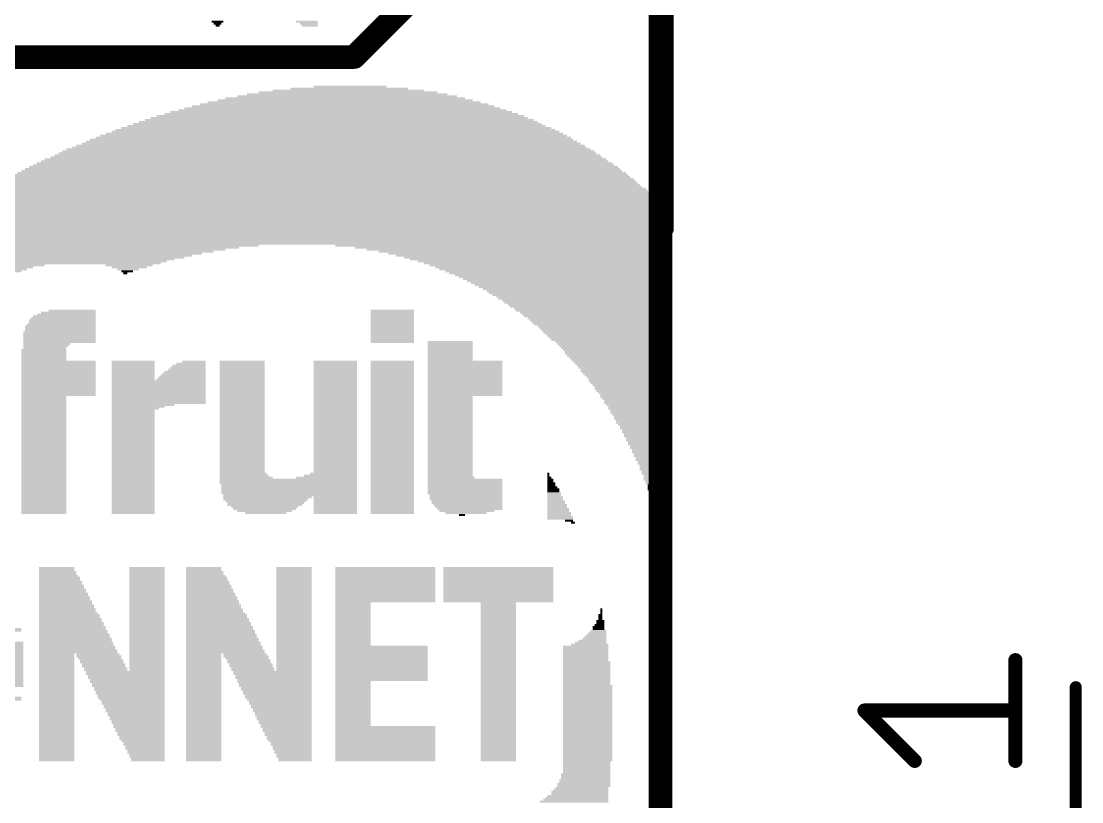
# Model space of a CAD drawing. Extents: x -11 to 71.5, y -12.5 to 39.9.
# Drawn here: x 58.13 to 69.56, y 10.14 to 18.55 of the extents above; entities that cross this region are included whole.
import ezdxf

# ---------------------------------------------------------------- set-up
doc = ezdxf.new("R2010")
doc.units = 0
for name, color, linetype in [('1', 12, 'CONTINUOUS'), ('16', 132, 'CONTINUOUS'), ('20', 4, 'CONTINUOUS'), ('21', 40, 'CONTINUOUS'), ('47', 253, 'CONTINUOUS')]:
    doc.layers.add(name, color=color, linetype=linetype)

# ---------------------------------------------------------------- blocks, each defined once
blk = doc.blocks.new('RECT')
blk.add_solid([(-0.5, -0.5), (0.5, -0.5), (-0.5, 0.5), (0.5, 0.5)])

msp = doc.modelspace()

# ---------------------------------------------------------------- linework, layer by layer
at = {"layer": '1', "const_width": 0.254}
for points in [[(65.024, 0), (65.024, 30.734)], [(61.722, 18.161), (63.373, 19.812)], [(52.832, 18.161), (61.722, 18.161)]]:
    msp.add_lwpolyline(points, dxfattribs=at)
at = {"layer": '1', "const_width": 0.127}
for points in [[(61.6771, 18.2059, 1), (61.7669, 18.1161)], [(61.722, 18.0975, 1), (61.722, 18.2245)]]:
    msp.add_lwpolyline(points, format="xyb", dxfattribs=at)
at = {"layer": '16', "const_width": 0.254}
msp.add_lwpolyline([(65.024, 0), (65.024, 30.734)], dxfattribs=at)
at = {"layer": '20'}
msp.add_line((65, 3), (65, 27.6604), dxfattribs=at)
at = {"layer": '47'}
for points, const_width in [([(65.1, 16.3), (65.1, 39.45)], 0.13), ([(68.8493, 10.5791), (68.8493, 11.6638)], 0.1524), ([(69.5, 3.875), (69.5, 11.3728)], 0.13), ([(67.7646, 10.5791), (67.2223, 11.1214)], 0.1524), ([(67.2223, 11.1214), (68.8493, 11.1214)], 0.1524)]:
    msp.add_lwpolyline(points, dxfattribs=dict(at, const_width=const_width))
for points, const_width in [([(65.0675, 16.3, 1), (65.1325, 16.3)], 0.065), ([(68.8874, 11.6638, 1), (68.8112, 11.6638)], 0.0762), ([(69.5325, 11.3728, 1), (69.4675, 11.3728)], 0.065), ([(67.2493, 11.1484, 1), (67.1954, 11.0945)], 0.0762), ([(67.2223, 11.1595, 1), (67.2223, 11.0833)], 0.0762), ([(68.8493, 11.0833, 1), (68.8493, 11.1595)], 0.0762), ([(67.7377, 10.5521, 1), (67.7916, 10.606)], 0.0762), ([(68.8112, 10.5791, 1), (68.8874, 10.5791)], 0.0762)]:
    msp.add_lwpolyline(points, format="xyb", dxfattribs=dict(at, const_width=const_width))

# ---------------------------------------------------------------- block references
at = {"layer": '21', "yscale": 0.0212}
for p, xscale in [((60.2485, 18.5413), 0.127), ((60.2485, 18.5201), 0.0847), ((61.2116, 18.5413), 0.2328), ((61.2327, 18.5201), 0.1905), ((60.2485, 18.4989), 0.0423), ((61.2433, 18.4989), 0.1693), ((61.6772, 17.8428), 0.7831), ((61.6243, 17.7158), 2.5822), ((61.6454, 17.737), 2.3706), ((61.6455, 17.7581), 2.1589), ((61.656, 17.7793), 1.9261), ((61.656, 17.8005), 1.6298), ((61.6666, 17.8216), 1.27), ((61.5925, 17.61), 3.4077), ((61.6031, 17.6311), 3.2595), ((61.6137, 17.6523), 3.1114), ((61.6137, 17.6735), 2.9421), ((61.6243, 17.6946), 2.7516), ((61.5608, 17.483), 4.1908), ((61.5608, 17.5041), 4.0638), ((61.5714, 17.5253), 3.958), ((61.582, 17.5465), 3.8098), ((61.582, 17.5676), 3.6829), ((61.5925, 17.5888), 3.5347), ((61.5185, 17.3771), 4.7411), ((61.529, 17.3983), 4.6353), ((61.529, 17.4195), 4.5083), ((61.5396, 17.4406), 4.4025), ((61.5502, 17.4618), 4.2967), ((61.4761, 17.2713), 5.2068), ((61.4973, 17.2925), 5.1221), ((61.4973, 17.3136), 5.0375), ((61.5079, 17.3348), 4.9316), ((61.5185, 17.356), 4.8258), ((61.4444, 17.1443), 5.7359), ((61.4444, 17.1655), 5.6513), ((61.455, 17.1866), 5.5454), ((61.4655, 17.2078), 5.4819), ((61.4761, 17.229), 5.3761), ((61.4761, 17.2501), 5.2915), ((61.402, 17.0385), 6.1169), ((61.4126, 17.0597), 6.0534), ((61.4232, 17.0808), 5.9476), ((61.4338, 17.102), 5.8841), ((61.4338, 17.1231), 5.7994), ((61.3703, 16.9115), 6.5614), ((61.3703, 16.9327), 6.4767), ((61.3809, 16.9538), 6.4132), ((61.3915, 16.975), 6.3497), ((61.3915, 16.9962), 6.2651), ((61.402, 17.0173), 6.2016), ((61.328, 16.8057), 6.9001), ((61.3385, 16.8268), 6.8366), ((61.3491, 16.848), 6.7731), ((61.3491, 16.8692), 6.6884), ((61.3597, 16.8903), 6.6249), ((61.2962, 16.6998), 7.2175), ((61.3068, 16.721), 7.1541), ((61.3174, 16.7422), 7.0906), ((61.3174, 16.7633), 7.0059), ((61.328, 16.7845), 6.9424), ((61.2433, 16.5728), 7.535), ((61.2539, 16.594), 7.5139), ((61.2645, 16.6152), 7.4504), ((61.2751, 16.6363), 7.3869), ((61.2856, 16.6575), 7.3234), ((61.2856, 16.6787), 7.281), ((61.1481, 16.467), 7.7255), ((61.1692, 16.4882), 7.6832), ((61.1904, 16.5093), 7.6409), ((61.201, 16.5305), 7.6197), ((61.2221, 16.5517), 7.5774), ((61.0528, 16.34), 7.916), ((61.0634, 16.3612), 7.8949), ((61.0846, 16.3823), 7.8525), ((61.1057, 16.4035), 7.8102), ((61.1163, 16.4247), 7.789), ((61.1375, 16.4458), 7.7467), ((60.9681, 16.2342), 8.0853), ((60.9893, 16.2553), 8.043), ((60.9999, 16.2765), 8.0219), ((61.0211, 16.2977), 7.9795), ((61.0316, 16.3188), 7.9584), ((58.7352, 16.1284), 3.9157), ((60.9046, 16.1495), 8.2123), ((60.9258, 16.1707), 8.17), ((60.9364, 16.1919), 8.1488), ((60.9576, 16.213), 8.1065), ((63.2646, 16.1284), 3.4924), ((58.2378, 16.0014), 3.3019), ((58.3013, 16.0225), 3.3442), ((58.3648, 16.0437), 3.4289), ((58.4388, 16.0649), 3.5347), ((58.5235, 16.086), 3.6194), ((58.6082, 16.1072), 3.7464), ((63.3705, 16.1072), 3.2807), ((63.434, 16.086), 3.1537), ((63.4975, 16.0649), 3.0267), ((63.5504, 16.0437), 2.9209), ((63.5927, 16.0225), 2.8362), ((63.635, 16.0014), 2.7516), ((57.4335, 15.9167), 1.9049), ((58.0684, 15.9379), 3.1325), ((57.3911, 15.8955), 1.7356), ((58.1108, 15.959), 3.1749), ((58.1743, 15.9802), 3.2172), ((59.296, 15.9167), 0.508), ((59.296, 15.8955), 0.381), ((63.6668, 15.9802), 2.6881), ((63.7091, 15.959), 2.6034), ((63.7409, 15.9379), 2.5399), ((63.7726, 15.9167), 2.4764), ((63.8044, 15.8955), 2.4129), ((57.3911, 15.8744), 1.6086), ((57.37, 15.8532), 1.5239), ((59.2855, 15.8744), 0.2328), ((59.2749, 15.8532), 0.127), ((59.2537, 15.832), 0.0423), ((63.8255, 15.8744), 2.3706), ((63.8573, 15.8532), 2.3071), ((63.8784, 15.832), 2.2647), ((63.9102, 15.8109), 2.2012), ((63.9314, 15.7897), 2.1589), ((63.9525, 15.7685), 2.1166), ((63.9737, 15.7474), 2.0743), ((63.9949, 15.7262), 2.0319), ((64.016, 15.705), 1.9896), ((64.0372, 15.6839), 1.9473), ((64.0584, 15.6627), 1.9049), ((64.0795, 15.6415), 1.8626), ((64.0901, 15.6204), 1.8414), ((64.1113, 15.5992), 1.7991), ((64.1324, 15.578), 1.7568), ((64.143, 15.5569), 1.7356), ((58.6822, 15.4299), 0.508), ((62.1323, 15.4299), 0.4657), ((64.1642, 15.5357), 1.6933), ((64.1748, 15.5145), 1.6721), ((64.1959, 15.4934), 1.6298), ((64.2065, 15.4722), 1.6086), ((64.2277, 15.451), 1.5663), ((64.2383, 15.4299), 1.5451), ((58.5764, 15.3241), 0.7196), ((58.587, 15.3452), 0.6985), ((58.5976, 15.3664), 0.6773), ((58.6187, 15.3876), 0.635), ((58.6399, 15.4087), 0.5926), ((62.1323, 15.4087), 0.4657), ((62.1323, 15.3876), 0.4657), ((62.1323, 15.3664), 0.4657), ((62.1323, 15.3452), 0.4657), ((62.1323, 15.3241), 0.4657), ((64.2594, 15.4087), 1.5028), ((64.27, 15.3876), 1.4816), ((64.2806, 15.3664), 1.4604), ((64.3018, 15.3452), 1.4181), ((64.3123, 15.3241), 1.3969), ((58.5447, 15.1971), 0.7831), ((58.5552, 15.2606), 0.762), ((58.5552, 15.2394), 0.762), ((58.5552, 15.2182), 0.762), ((58.5658, 15.2817), 0.7408), ((58.5764, 15.3029), 0.7196), ((62.1323, 15.3029), 0.4657), ((62.1323, 15.2817), 0.4657), ((62.1323, 15.2606), 0.4657), ((62.1323, 15.2394), 0.4657), ((62.1323, 15.2182), 0.4657), ((62.1323, 15.1971), 0.4657), ((64.3229, 15.3029), 1.3758), ((64.3335, 15.2817), 1.3546), ((64.3547, 15.2606), 1.3123), ((64.3653, 15.2394), 1.2911), ((64.3758, 15.2182), 1.27), ((64.3864, 15.1971), 1.2488), ((58.5447, 15.1759), 0.7831), ((58.5447, 15.1547), 0.7831), ((58.5447, 15.1336), 0.7831), ((58.5447, 15.1124), 0.7831), ((58.5447, 15.0912), 0.7831), ((62.1323, 15.1759), 0.4657), ((62.1323, 15.1547), 0.4657), ((62.1323, 15.1336), 0.4657), ((62.1323, 15.1124), 0.4657), ((62.1323, 15.0912), 0.4657), ((62.7567, 15.0912), 0.4868), ((64.397, 15.1759), 1.2276), ((64.4076, 15.1547), 1.2065), ((64.4182, 15.1336), 1.1853), ((64.4288, 15.1124), 1.1641), ((64.4499, 15.0912), 1.1218), ((58.3753, 15.0066), 0.4868), ((58.3753, 14.9854), 0.4868), ((58.4071, 15.0701), 0.508), ((58.3965, 15.0489), 0.4868), ((58.3859, 15.0277), 0.4657), ((62.7567, 15.0701), 0.4868), ((62.7567, 15.0489), 0.4868), ((62.7567, 15.0277), 0.4868), ((62.7567, 15.0066), 0.4868), ((62.7567, 14.9854), 0.4868), ((64.4605, 15.0701), 1.1006), ((64.4711, 15.0489), 1.0795), ((64.4817, 15.0277), 1.0583), ((64.4923, 15.0066), 1.0371), ((64.5028, 14.9854), 1.016), ((58.3753, 14.9642), 0.4868), ((58.3753, 14.9431), 0.4868), ((58.3753, 14.9219), 0.4868), ((58.3753, 14.9007), 0.4868), ((58.5341, 14.8796), 0.8043), ((58.5341, 14.8584), 0.8043), ((59.3384, 14.8796), 0.4657), ((59.3384, 14.8584), 0.4657), ((59.9628, 14.8584), 0.3175), ((59.9945, 14.8796), 0.254), ((60.5131, 14.8796), 0.4868), ((60.5131, 14.8584), 0.4868), ((61.5185, 14.8796), 0.4656), ((61.5185, 14.8584), 0.4656), ((62.1323, 14.8796), 0.4657), ((62.1323, 14.8584), 0.4657), ((62.9154, 14.8796), 0.8043), ((62.9154, 14.8584), 0.8043), ((62.7567, 14.9642), 0.4868), ((62.7567, 14.9431), 0.4868), ((62.7567, 14.9219), 0.4868), ((62.7567, 14.9007), 0.4868), ((64.5028, 14.9642), 1.016), ((64.5134, 14.9431), 0.9948), ((64.524, 14.9219), 0.9736), ((64.5346, 14.9007), 0.9525), ((64.5452, 14.8796), 0.9313), ((64.5558, 14.8584), 0.9101), ((58.5341, 14.8372), 0.8043), ((58.5341, 14.8161), 0.8043), ((58.5341, 14.7949), 0.8043), ((58.5341, 14.7737), 0.8043), ((58.5341, 14.7526), 0.8043), ((59.3384, 14.8372), 0.4657), ((59.3384, 14.8161), 0.4657), ((59.3384, 14.7949), 0.4657), ((59.3384, 14.7737), 0.4657), ((59.3384, 14.7526), 0.4657), ((59.8887, 14.7526), 0.4656), ((59.8993, 14.7737), 0.4445), ((59.9204, 14.7949), 0.4022), ((59.931, 14.8161), 0.381), ((59.9416, 14.8372), 0.3598), ((60.5131, 14.8372), 0.4868), ((60.5131, 14.8161), 0.4868), ((60.5131, 14.7949), 0.4868), ((60.5131, 14.7737), 0.4868), ((60.5131, 14.7526), 0.4868), ((61.5185, 14.8372), 0.4656), ((61.5185, 14.8161), 0.4656), ((61.5185, 14.7949), 0.4656), ((61.5185, 14.7737), 0.4656), ((61.5185, 14.7526), 0.4656), ((62.1323, 14.8372), 0.4657), ((62.1323, 14.8161), 0.4657), ((62.1323, 14.7949), 0.4657), ((62.1323, 14.7737), 0.4657), ((62.1323, 14.7526), 0.4657), ((62.9154, 14.8372), 0.8043), ((62.9154, 14.8161), 0.8043), ((62.9154, 14.7949), 0.8043), ((62.9154, 14.7737), 0.8043), ((62.9154, 14.7526), 0.8043), ((64.5663, 14.8372), 0.889), ((64.5769, 14.8161), 0.8678), ((64.5875, 14.7949), 0.8466), ((64.5875, 14.7737), 0.8466), ((64.5981, 14.7526), 0.8255), ((58.5341, 14.7314), 0.8043), ((58.5341, 14.7102), 0.8043), ((58.5341, 14.6891), 0.8043), ((58.5341, 14.6679), 0.8043), ((58.5341, 14.6467), 0.8043), ((58.5341, 14.6256), 0.8043), ((59.6135, 14.6679), 1.016), ((59.6135, 14.6467), 1.016), ((59.6135, 14.6256), 1.016), ((59.3384, 14.7314), 0.4657), ((59.3384, 14.7102), 0.4657), ((59.3384, 14.6891), 0.4657), ((59.8569, 14.6891), 0.5291), ((59.8675, 14.7102), 0.508), ((59.8781, 14.7314), 0.4868), ((60.5131, 14.7314), 0.4868), ((60.5131, 14.7102), 0.4868), ((60.5131, 14.6891), 0.4868), ((60.5131, 14.6679), 0.4868), ((60.5131, 14.6467), 0.4868), ((60.5131, 14.6256), 0.4868), ((61.5185, 14.7314), 0.4656), ((61.5185, 14.7102), 0.4656), ((61.5185, 14.6891), 0.4656), ((61.5185, 14.6679), 0.4656), ((61.5185, 14.6467), 0.4656), ((61.5185, 14.6256), 0.4656), ((62.1323, 14.7314), 0.4657), ((62.1323, 14.7102), 0.4657), ((62.1323, 14.6891), 0.4657), ((62.1323, 14.6679), 0.4657), ((62.1323, 14.6467), 0.4657), ((62.1323, 14.6256), 0.4657), ((62.9154, 14.7314), 0.8043), ((62.9154, 14.7102), 0.8043), ((62.9154, 14.6891), 0.8043), ((62.9154, 14.6679), 0.8043), ((62.9154, 14.6467), 0.8043), ((62.9154, 14.6256), 0.8043), ((64.6087, 14.7314), 0.8043), ((64.6193, 14.7102), 0.7831), ((64.6298, 14.6891), 0.762), ((64.6298, 14.6679), 0.762), ((64.6404, 14.6467), 0.7408), ((64.651, 14.6256), 0.7196), ((58.5341, 14.6044), 0.8043), ((58.5341, 14.5833), 0.8043), ((58.5341, 14.5621), 0.8043), ((58.5341, 14.5409), 0.8043), ((58.5341, 14.5198), 0.8043), ((59.6135, 14.6044), 1.016), ((59.6135, 14.5833), 1.016), ((59.6135, 14.5621), 1.016), ((59.6135, 14.5409), 1.016), ((59.6135, 14.5198), 1.016), ((60.5131, 14.6044), 0.4868), ((60.5131, 14.5833), 0.4868), ((60.5131, 14.5621), 0.4868), ((60.5131, 14.5409), 0.4868), ((60.5131, 14.5198), 0.4868), ((61.5185, 14.6044), 0.4656), ((61.5185, 14.5833), 0.4656), ((61.5185, 14.5621), 0.4656), ((61.5185, 14.5409), 0.4656), ((61.5185, 14.5198), 0.4656), ((62.1323, 14.6044), 0.4657), ((62.1323, 14.5833), 0.4657), ((62.1323, 14.5621), 0.4657), ((62.1323, 14.5409), 0.4657), ((62.1323, 14.5198), 0.4657), ((62.9154, 14.6044), 0.8043), ((62.9154, 14.5833), 0.8043), ((62.9154, 14.5621), 0.8043), ((62.9154, 14.5409), 0.8043), ((62.9154, 14.5198), 0.8043), ((64.6616, 14.6044), 0.6985), ((64.6616, 14.5833), 0.6985), ((64.6722, 14.5621), 0.6773), ((64.6827, 14.5409), 0.6561), ((64.6933, 14.5198), 0.635), ((58.3753, 14.4986), 0.4868), ((58.3753, 14.4774), 0.4868), ((58.3753, 14.4563), 0.4868), ((58.3753, 14.4351), 0.4868), ((58.3753, 14.4139), 0.4868), ((59.6135, 14.4986), 1.016), ((59.6135, 14.4774), 1.016), ((59.6135, 14.4563), 1.016), ((59.6135, 14.4351), 1.016), ((59.4442, 14.4139), 0.6773), ((60.5131, 14.4986), 0.4868), ((60.5131, 14.4774), 0.4868), ((60.5131, 14.4563), 0.4868), ((60.5131, 14.4351), 0.4868), ((60.5131, 14.4139), 0.4868), ((61.5185, 14.4986), 0.4656), ((61.5185, 14.4774), 0.4656), ((61.5185, 14.4563), 0.4656), ((61.5185, 14.4351), 0.4656), ((61.5185, 14.4139), 0.4656), ((62.1323, 14.4986), 0.4657), ((62.1323, 14.4774), 0.4657), ((62.1323, 14.4563), 0.4657), ((62.1323, 14.4351), 0.4657), ((62.1323, 14.4139), 0.4657), ((62.7567, 14.4986), 0.4868), ((62.7567, 14.4774), 0.4868), ((62.7567, 14.4563), 0.4868), ((62.7567, 14.4351), 0.4868), ((62.7567, 14.4139), 0.4868), ((64.6933, 14.4986), 0.635), ((64.7039, 14.4774), 0.6138), ((64.7145, 14.4563), 0.5926), ((64.7145, 14.4351), 0.5926), ((64.7251, 14.4139), 0.5715), ((58.3753, 14.3928), 0.4868), ((58.3753, 14.3716), 0.4868), ((58.3753, 14.3504), 0.4868), ((58.3753, 14.3293), 0.4868), ((58.3753, 14.3081), 0.4868), ((58.3753, 14.2869), 0.4868), ((59.3595, 14.3716), 0.508), ((59.3913, 14.3928), 0.5715), ((59.3384, 14.3504), 0.4657), ((59.3384, 14.3293), 0.4657), ((59.3384, 14.3081), 0.4657), ((59.3384, 14.2869), 0.4657), ((60.5131, 14.3928), 0.4868), ((60.5131, 14.3716), 0.4868), ((60.5131, 14.3504), 0.4868), ((60.5131, 14.3293), 0.4868), ((60.5131, 14.3081), 0.4868), ((60.5131, 14.2869), 0.4868), ((61.5185, 14.3928), 0.4656), ((61.5185, 14.3716), 0.4656), ((61.5185, 14.3504), 0.4656), ((61.5185, 14.3293), 0.4656), ((61.5185, 14.3081), 0.4656), ((61.5185, 14.2869), 0.4656), ((62.1323, 14.3928), 0.4657), ((62.1323, 14.3716), 0.4657), ((62.1323, 14.3504), 0.4657), ((62.1323, 14.3293), 0.4657), ((62.1323, 14.3081), 0.4657), ((62.1323, 14.2869), 0.4657), ((62.7567, 14.3928), 0.4868), ((62.7567, 14.3716), 0.4868), ((62.7567, 14.3504), 0.4868), ((62.7567, 14.3293), 0.4868), ((62.7567, 14.3081), 0.4868), ((62.7567, 14.2869), 0.4868), ((64.7357, 14.3928), 0.5503), ((64.7357, 14.3716), 0.5503), ((64.7462, 14.3504), 0.5291), ((64.7462, 14.3293), 0.5291), ((64.7568, 14.3081), 0.508), ((64.7674, 14.2869), 0.4868), ((58.3753, 14.2658), 0.4868), ((58.3753, 14.2446), 0.4868), ((58.3753, 14.2234), 0.4868), ((58.3753, 14.2023), 0.4868), ((58.3753, 14.1811), 0.4868), ((59.3384, 14.2658), 0.4657), ((59.3384, 14.2446), 0.4657), ((59.3384, 14.2234), 0.4657), ((59.3384, 14.2023), 0.4657), ((59.3384, 14.1811), 0.4657), ((60.5131, 14.2658), 0.4868), ((60.5131, 14.2446), 0.4868), ((60.5131, 14.2234), 0.4868), ((60.5131, 14.2023), 0.4868), ((60.5131, 14.1811), 0.4868), ((61.5185, 14.2658), 0.4656), ((61.5185, 14.2446), 0.4656), ((61.5185, 14.2234), 0.4656), ((61.5185, 14.2023), 0.4656), ((61.5185, 14.1811), 0.4656), ((62.1323, 14.2658), 0.4657), ((62.1323, 14.2446), 0.4657), ((62.1323, 14.2234), 0.4657), ((62.1323, 14.2023), 0.4657), ((62.1323, 14.1811), 0.4657), ((62.7567, 14.2658), 0.4868), ((62.7567, 14.2446), 0.4868), ((62.7567, 14.2234), 0.4868), ((62.7567, 14.2023), 0.4868), ((62.7567, 14.1811), 0.4868), ((64.7674, 14.2658), 0.4868), ((64.778, 14.2446), 0.4657), ((64.778, 14.2234), 0.4657), ((64.7886, 14.2023), 0.4445), ((64.7992, 14.1811), 0.4233), ((58.3753, 14.1599), 0.4868), ((58.3753, 14.1388), 0.4868), ((58.3753, 14.1176), 0.4868), ((58.3753, 14.0964), 0.4868), ((58.3753, 14.0753), 0.4868), ((58.3753, 14.0541), 0.4868), ((59.3384, 14.1599), 0.4657), ((59.3384, 14.1388), 0.4657), ((59.3384, 14.1176), 0.4657), ((59.3384, 14.0964), 0.4657), ((59.3384, 14.0753), 0.4657), ((59.3384, 14.0541), 0.4657), ((60.5131, 14.1599), 0.4868), ((60.5131, 14.1388), 0.4868), ((60.5131, 14.1176), 0.4868), ((60.5131, 14.0964), 0.4868), ((60.5131, 14.0753), 0.4868), ((60.5131, 14.0541), 0.4868), ((61.5185, 14.1599), 0.4656), ((61.5185, 14.1388), 0.4656), ((61.5185, 14.1176), 0.4656), ((61.5185, 14.0964), 0.4656), ((61.5185, 14.0753), 0.4656), ((61.5185, 14.0541), 0.4656), ((62.1323, 14.1599), 0.4657), ((62.1323, 14.1388), 0.4657), ((62.1323, 14.1176), 0.4657), ((62.1323, 14.0964), 0.4657), ((62.1323, 14.0753), 0.4657), ((62.1323, 14.0541), 0.4657), ((62.7567, 14.1599), 0.4868), ((62.7567, 14.1388), 0.4868), ((62.7567, 14.1176), 0.4868), ((62.7567, 14.0964), 0.4868), ((62.7567, 14.0753), 0.4868), ((62.7567, 14.0541), 0.4868), ((64.7992, 14.1599), 0.4233), ((64.8097, 14.1388), 0.4022), ((64.8097, 14.1176), 0.4022), ((64.8203, 14.0964), 0.381), ((64.8203, 14.0753), 0.381), ((64.8309, 14.0541), 0.3598), ((58.3753, 14.0329), 0.4868), ((58.3753, 14.0118), 0.4868), ((58.3753, 13.9906), 0.4868), ((58.3753, 13.9694), 0.4868), ((58.3753, 13.9483), 0.4868), ((59.3384, 14.0329), 0.4657), ((59.3384, 14.0118), 0.4657), ((59.3384, 13.9906), 0.4657), ((59.3384, 13.9694), 0.4657), ((59.3384, 13.9483), 0.4657), ((60.5131, 14.0329), 0.4868), ((60.5131, 14.0118), 0.4868), ((60.5131, 13.9906), 0.4868), ((60.5131, 13.9694), 0.4868), ((60.5131, 13.9483), 0.4868), ((61.5185, 14.0329), 0.4656), ((61.5185, 14.0118), 0.4656), ((61.5185, 13.9906), 0.4656), ((61.5185, 13.9694), 0.4656), ((61.5185, 13.9483), 0.4656), ((62.1323, 14.0329), 0.4657), ((62.1323, 14.0118), 0.4657), ((62.1323, 13.9906), 0.4657), ((62.1323, 13.9694), 0.4657), ((62.1323, 13.9483), 0.4657), ((62.7567, 14.0329), 0.4868), ((62.7567, 14.0118), 0.4868), ((62.7567, 13.9906), 0.4868), ((62.7567, 13.9694), 0.4868), ((62.7567, 13.9483), 0.4868), ((64.8309, 14.0329), 0.3598), ((64.8415, 14.0118), 0.3387), ((64.8415, 13.9906), 0.3387), ((64.8521, 13.9694), 0.3175), ((64.8521, 13.9483), 0.3175), ((58.3753, 13.9271), 0.4868), ((58.3753, 13.9059), 0.4868), ((58.3753, 13.8848), 0.4868), ((58.3753, 13.8636), 0.4868), ((58.3753, 13.8424), 0.4868), ((59.3384, 13.9271), 0.4657), ((59.3384, 13.9059), 0.4657), ((59.3384, 13.8848), 0.4657), ((59.3384, 13.8636), 0.4657), ((59.3384, 13.8424), 0.4657), ((60.5131, 13.9271), 0.4868), ((60.5131, 13.9059), 0.4868), ((60.5131, 13.8848), 0.4868), ((60.5131, 13.8636), 0.4868), ((60.5131, 13.8424), 0.4868), ((61.5185, 13.9271), 0.4656), ((61.5185, 13.9059), 0.4656), ((61.5185, 13.8848), 0.4656), ((61.5185, 13.8636), 0.4656), ((61.5185, 13.8424), 0.4656), ((62.1323, 13.9271), 0.4657), ((62.1323, 13.9059), 0.4657), ((62.1323, 13.8848), 0.4657), ((62.1323, 13.8636), 0.4657), ((62.1323, 13.8424), 0.4657), ((62.7567, 13.9271), 0.4868), ((62.7567, 13.9059), 0.4868), ((62.7567, 13.8848), 0.4868), ((62.7567, 13.8636), 0.4868), ((62.7567, 13.8424), 0.4868), ((64.8627, 13.9271), 0.2963), ((64.8627, 13.9059), 0.2963), ((64.8732, 13.8848), 0.2752), ((64.8732, 13.8636), 0.2752), ((64.8838, 13.8424), 0.254), ((58.3753, 13.8213), 0.4868), ((58.3753, 13.8001), 0.4868), ((58.3753, 13.7789), 0.4868), ((58.3753, 13.7578), 0.4868), ((58.3753, 13.7366), 0.4868), ((58.3753, 13.7155), 0.4868), ((59.3384, 13.8213), 0.4657), ((59.3384, 13.8001), 0.4657), ((59.3384, 13.7789), 0.4657), ((59.3384, 13.7578), 0.4657), ((59.3384, 13.7366), 0.4657), ((59.3384, 13.7155), 0.4657), ((60.5131, 13.8213), 0.4868), ((60.5131, 13.8001), 0.4868), ((60.5131, 13.7789), 0.4868), ((60.5131, 13.7578), 0.4868), ((60.5131, 13.7366), 0.4868), ((60.5131, 13.7155), 0.4868), ((61.5185, 13.8213), 0.4656), ((61.5185, 13.8001), 0.4656), ((61.5185, 13.7789), 0.4656), ((61.5185, 13.7578), 0.4656), ((61.5185, 13.7366), 0.4656), ((61.5185, 13.7155), 0.4656), ((62.1323, 13.8213), 0.4657), ((62.1323, 13.8001), 0.4657), ((62.1323, 13.7789), 0.4657), ((62.1323, 13.7578), 0.4657), ((62.1323, 13.7366), 0.4657), ((62.1323, 13.7155), 0.4657), ((62.7567, 13.8213), 0.4868), ((62.7567, 13.8001), 0.4868), ((62.7567, 13.7789), 0.4868), ((62.7567, 13.7578), 0.4868), ((62.7567, 13.7366), 0.4868), ((62.7567, 13.7155), 0.4868), ((64.8838, 13.8213), 0.254), ((64.8944, 13.8001), 0.2328), ((64.8944, 13.7789), 0.2328), ((64.905, 13.7578), 0.2117), ((64.905, 13.7366), 0.2117), ((64.905, 13.7155), 0.2117), ((58.3753, 13.6943), 0.4868), ((58.3753, 13.6731), 0.4868), ((58.3753, 13.652), 0.4868), ((58.3753, 13.6308), 0.4868), ((58.3753, 13.6096), 0.4868), ((59.3384, 13.6943), 0.4657), ((59.3384, 13.6731), 0.4657), ((59.3384, 13.652), 0.4657), ((59.3384, 13.6308), 0.4657), ((59.3384, 13.6096), 0.4657), ((60.5342, 13.652), 0.5291), ((60.5554, 13.6308), 0.5715), ((60.5131, 13.6943), 0.4868), ((60.5237, 13.6731), 0.508), ((61.0105, 13.6096), 1.4816), ((61.4232, 13.6308), 0.6561), ((61.4655, 13.652), 0.5715), ((61.4973, 13.6731), 0.508), ((61.5185, 13.6943), 0.4656), ((62.1323, 13.6943), 0.4657), ((62.1323, 13.6731), 0.4657), ((62.1323, 13.652), 0.4657), ((62.1323, 13.6308), 0.4657), ((62.1323, 13.6096), 0.4657), ((62.7672, 13.6308), 0.508), ((62.9154, 13.6096), 0.8043), ((62.7567, 13.6943), 0.4868), ((62.7567, 13.6731), 0.4868), ((62.7567, 13.652), 0.4868), ((63.8149, 13.6731), 0.0212), ((63.8149, 13.652), 0.0212), ((63.8255, 13.6308), 0.0423), ((63.8361, 13.6096), 0.0635), ((64.9156, 13.6943), 0.1905), ((64.9156, 13.6731), 0.1905), ((64.9262, 13.652), 0.1693), ((64.9262, 13.6308), 0.1693), ((64.9262, 13.6096), 0.1693), ((58.3753, 13.5885), 0.4868), ((58.3753, 13.5673), 0.4868), ((58.3753, 13.5461), 0.4868), ((58.3753, 13.525), 0.4868), ((58.3753, 13.5038), 0.4868), ((58.3753, 13.4826), 0.4868), ((59.3384, 13.5885), 0.4657), ((59.3384, 13.5673), 0.4657), ((59.3384, 13.5461), 0.4657), ((59.3384, 13.525), 0.4657), ((59.3384, 13.5038), 0.4657), ((59.3384, 13.4826), 0.4657), ((61.0105, 13.5885), 1.4816), ((61.0105, 13.5673), 1.4816), ((61.0211, 13.5461), 1.4604), ((61.0211, 13.525), 1.4604), ((61.0211, 13.5038), 1.4604), ((61.0211, 13.4826), 1.4604), ((62.1323, 13.5885), 0.4657), ((62.1323, 13.5673), 0.4657), ((62.1323, 13.5461), 0.4657), ((62.1323, 13.525), 0.4657), ((62.1323, 13.5038), 0.4657), ((62.1323, 13.4826), 0.4657), ((62.9154, 13.5885), 0.8043), ((62.9154, 13.5673), 0.8043), ((62.9154, 13.5461), 0.8043), ((62.9154, 13.525), 0.8043), ((62.9154, 13.5038), 0.8043), ((62.9154, 13.4826), 0.8043), ((63.8361, 13.5885), 0.0635), ((63.8467, 13.5673), 0.0847), ((63.8467, 13.5461), 0.0847), ((63.8573, 13.525), 0.1058), ((63.8679, 13.5038), 0.127), ((63.8679, 13.4826), 0.127), ((64.9367, 13.5885), 0.1482), ((64.9367, 13.5673), 0.1482), ((64.9473, 13.5461), 0.127), ((64.9473, 13.525), 0.127), ((64.9473, 13.5038), 0.127), ((64.9579, 13.4826), 0.1058), ((58.3753, 13.4615), 0.4868), ((58.3753, 13.4403), 0.4868), ((58.3753, 13.4191), 0.4868), ((58.3753, 13.398), 0.4868), ((58.3753, 13.3768), 0.4868), ((59.3384, 13.4615), 0.4657), ((59.3384, 13.4403), 0.4657), ((59.3384, 13.4191), 0.4657), ((59.3384, 13.398), 0.4657), ((59.3384, 13.3768), 0.4657), ((61.0211, 13.4615), 1.4604), ((61.0316, 13.4403), 1.4393), ((60.7882, 13.4191), 0.9525), ((60.7671, 13.398), 0.9101), ((60.7671, 13.3768), 0.8678), ((61.5185, 13.4191), 0.4656), ((61.5185, 13.398), 0.4656), ((61.5185, 13.3768), 0.4656), ((62.1323, 13.4615), 0.4657), ((62.1323, 13.4403), 0.4657), ((62.1323, 13.4191), 0.4657), ((62.1323, 13.398), 0.4657), ((62.1323, 13.3768), 0.4657), ((62.9154, 13.4615), 0.8043), ((62.926, 13.4403), 0.7831), ((62.926, 13.4191), 0.7831), ((62.926, 13.398), 0.7831), ((62.9366, 13.3768), 0.762), ((63.8784, 13.4615), 0.1482), ((63.8784, 13.4403), 0.1482), ((63.889, 13.4191), 0.1693), ((63.889, 13.398), 0.1693), ((63.8996, 13.3768), 0.1905), ((64.9579, 13.4615), 0.1058), ((64.9579, 13.4403), 0.1058), ((64.9685, 13.4191), 0.0847), ((64.9685, 13.398), 0.0847), ((64.9791, 13.3768), 0.0635), ((58.3753, 13.3556), 0.4868), ((58.3753, 13.3345), 0.4868), ((58.3753, 13.3133), 0.4868), ((58.3753, 13.2921), 0.4868), ((58.3753, 13.271), 0.4868), ((59.3384, 13.3556), 0.4657), ((59.3384, 13.3345), 0.4657), ((59.3384, 13.3133), 0.4657), ((59.3384, 13.2921), 0.4657), ((59.3384, 13.271), 0.4657), ((60.7671, 13.3556), 0.8255), ((60.7565, 13.3345), 0.8043), ((60.7565, 13.3133), 0.7196), ((60.7565, 13.2921), 0.6773), ((60.7565, 13.271), 0.5926), ((61.5185, 13.3556), 0.4656), ((61.5185, 13.3345), 0.4656), ((61.5185, 13.3133), 0.4656), ((61.5185, 13.2921), 0.4656), ((61.5185, 13.271), 0.4656), ((62.1323, 13.3556), 0.4657), ((62.1323, 13.3345), 0.4657), ((62.1323, 13.3133), 0.4657), ((62.1323, 13.2921), 0.4657), ((62.1323, 13.271), 0.4657), ((62.9366, 13.3556), 0.762), ((62.9471, 13.3345), 0.7408), ((62.9577, 13.3133), 0.7196), ((62.9683, 13.2921), 0.6985), ((62.9366, 13.271), 0.5926), ((63.8996, 13.3556), 0.1905), ((63.9102, 13.3345), 0.2117), ((63.9102, 13.3133), 0.2117), ((63.9208, 13.2921), 0.2328), ((63.9208, 13.271), 0.2328), ((64.9791, 13.3556), 0.0635), ((64.9791, 13.3345), 0.0635), ((64.9896, 13.3133), 0.0423), ((64.9896, 13.2921), 0.0423), ((64.9896, 13.271), 0.0423), ((58.3753, 13.2498), 0.4868), ((59.3384, 13.2498), 0.4657), ((60.7671, 13.2498), 0.4445), ((61.5185, 13.2498), 0.4656), ((62.1323, 13.2498), 0.4657), ((62.926, 13.2498), 0.4445), ((62.8837, 13.2286), 0.0635), ((63.9419, 13.2075), 0.2752), ((63.9419, 13.1863), 0.2752), ((63.9314, 13.2498), 0.254), ((63.9314, 13.2286), 0.254), ((64.0372, 13.1651), 0.0847), ((64.0795, 13.144), 0.0423), ((64.9896, 13.2498), 0.0423), ((65.0002, 13.2286), 0.0212), ((65.0002, 13.2075), 0.0212), ((65.0002, 13.1863), 0.0212), ((58.5129, 12.6572), 0.381), ((58.5129, 12.636), 0.381), ((58.5235, 12.6148), 0.4022), ((58.5235, 12.5937), 0.4022), ((58.5341, 12.5725), 0.4233), ((59.4865, 12.6572), 0.381), ((59.4865, 12.636), 0.381), ((59.4865, 12.6148), 0.381), ((59.4865, 12.5937), 0.381), ((59.4865, 12.5725), 0.381), ((60.1003, 12.6572), 0.381), ((60.1003, 12.636), 0.381), ((60.1109, 12.6148), 0.4022), ((60.1109, 12.5937), 0.4022), ((60.1215, 12.5725), 0.4233), ((61.074, 12.6572), 0.381), ((61.074, 12.636), 0.381), ((61.074, 12.6148), 0.381), ((61.074, 12.5937), 0.381), ((61.074, 12.5725), 0.381), ((62.0582, 12.6572), 1.0795), ((62.0582, 12.636), 1.0795), ((62.0582, 12.6148), 1.0795), ((62.0582, 12.5937), 1.0795), ((62.0582, 12.5725), 1.0795), ((63.2752, 12.6572), 1.1853), ((63.2752, 12.636), 1.1853), ((63.2752, 12.6148), 1.1853), ((63.2752, 12.5937), 1.1853), ((63.2752, 12.5725), 1.1853), ((58.5447, 12.5513), 0.4445), ((58.5447, 12.5302), 0.4445), ((58.5552, 12.509), 0.4656), ((58.5552, 12.4878), 0.4656), ((58.5658, 12.4667), 0.4868), ((59.4865, 12.5513), 0.381), ((59.4865, 12.5302), 0.381), ((59.4865, 12.509), 0.381), ((59.4865, 12.4878), 0.381), ((59.4865, 12.4667), 0.381), ((60.1321, 12.5513), 0.4445), ((60.1321, 12.5302), 0.4445), ((60.1427, 12.509), 0.4656), ((60.1427, 12.4878), 0.4656), ((60.1533, 12.4667), 0.4868), ((61.074, 12.5513), 0.381), ((61.074, 12.5302), 0.381), ((61.074, 12.509), 0.381), ((61.074, 12.4878), 0.381), ((61.074, 12.4667), 0.381), ((62.0582, 12.5513), 1.0795), ((62.0582, 12.5302), 1.0795), ((62.0582, 12.509), 1.0795), ((62.0582, 12.4878), 1.0795), ((62.0582, 12.4667), 1.0795), ((63.2752, 12.5513), 1.1853), ((63.2752, 12.5302), 1.1853), ((63.2752, 12.509), 1.1853), ((63.2752, 12.4878), 1.1853), ((63.2752, 12.4667), 1.1853), ((58.5658, 12.4455), 0.4868), ((58.5764, 12.4243), 0.508), ((58.5764, 12.4032), 0.508), ((58.587, 12.382), 0.5291), ((58.587, 12.3608), 0.5291), ((58.5976, 12.3397), 0.5503), ((59.4865, 12.4455), 0.381), ((59.4865, 12.4243), 0.381), ((59.4865, 12.4032), 0.381), ((59.4865, 12.382), 0.381), ((59.4865, 12.3608), 0.381), ((59.4865, 12.3397), 0.381), ((60.1638, 12.4243), 0.508), ((60.1638, 12.4032), 0.508), ((60.1744, 12.382), 0.5291), ((60.1744, 12.3608), 0.5291), ((60.1533, 12.4455), 0.4868), ((60.185, 12.3397), 0.5503), ((61.074, 12.4455), 0.381), ((61.074, 12.4243), 0.381), ((61.074, 12.4032), 0.381), ((61.074, 12.382), 0.381), ((61.074, 12.3608), 0.381), ((61.074, 12.3397), 0.381), ((62.0582, 12.4455), 1.0795), ((62.0582, 12.4243), 1.0795), ((62.0582, 12.4032), 1.0795), ((62.0582, 12.382), 1.0795), ((62.0582, 12.3608), 1.0795), ((62.0582, 12.3397), 1.0795), ((63.2752, 12.4455), 1.1853), ((63.2752, 12.4243), 1.1853), ((63.2752, 12.4032), 1.1853), ((63.2752, 12.382), 1.1853), ((63.2752, 12.3608), 1.1853), ((63.2752, 12.3397), 1.1853), ((58.6082, 12.2973), 0.5715), ((58.6082, 12.2762), 0.5715), ((58.6187, 12.255), 0.5926), ((58.6187, 12.2338), 0.5926), ((58.5976, 12.3185), 0.5503), ((59.4865, 12.3185), 0.381), ((59.4865, 12.2973), 0.381), ((59.4865, 12.2762), 0.381), ((59.4865, 12.255), 0.381), ((59.4865, 12.2338), 0.381), ((60.1956, 12.2973), 0.5715), ((60.1956, 12.2762), 0.5715), ((60.185, 12.3185), 0.5503), ((60.2062, 12.255), 0.5926), ((60.2062, 12.2338), 0.5926), ((61.074, 12.3185), 0.381), ((61.074, 12.2973), 0.381), ((61.074, 12.2762), 0.381), ((61.074, 12.255), 0.381), ((61.074, 12.2338), 0.381), ((61.7089, 12.2762), 0.381), ((61.7089, 12.255), 0.381), ((61.7089, 12.2338), 0.381), ((62.0582, 12.3185), 1.0795), ((62.0582, 12.2973), 1.0795), ((63.2752, 12.3185), 1.1853), ((63.2752, 12.2973), 1.1853), ((63.2752, 12.2762), 0.381), ((63.2752, 12.255), 0.381), ((63.2752, 12.2338), 0.381), ((58.6293, 12.2127), 0.6138), ((58.6293, 12.1915), 0.6138), ((58.6399, 12.1703), 0.635), ((58.6505, 12.1492), 0.6561), ((58.6505, 12.128), 0.6561), ((59.4865, 12.2127), 0.381), ((59.4865, 12.1915), 0.381), ((59.4865, 12.1703), 0.381), ((59.4865, 12.1492), 0.381), ((59.4865, 12.128), 0.381), ((60.2273, 12.1703), 0.635), ((60.2168, 12.2127), 0.6138), ((60.2168, 12.1915), 0.6138), ((60.2379, 12.1492), 0.6561), ((60.2379, 12.128), 0.6561), ((61.074, 12.2127), 0.381), ((61.074, 12.1915), 0.381), ((61.074, 12.1703), 0.381), ((61.074, 12.1492), 0.381), ((61.074, 12.128), 0.381), ((61.7089, 12.2127), 0.381), ((61.7089, 12.1915), 0.381), ((61.7089, 12.1703), 0.381), ((61.7089, 12.1492), 0.381), ((61.7089, 12.128), 0.381), ((63.2752, 12.2127), 0.381), ((63.2752, 12.1915), 0.381), ((63.2752, 12.1703), 0.381), ((63.2752, 12.1492), 0.381), ((63.2752, 12.128), 0.381), ((64.3758, 12.1492), 0.0423), ((64.3758, 12.128), 0.0423), ((64.3864, 12.2127), 0.0212), ((64.3864, 12.1915), 0.0212), ((64.3864, 12.1703), 0.0212), ((57.9203, 12.001), 0.4233), ((58.6611, 12.1068), 0.6773), ((58.6611, 12.0857), 0.6773), ((58.6822, 12.0222), 0.7196), ((58.6822, 12.001), 0.7196), ((58.6717, 12.0645), 0.6985), ((58.6717, 12.0434), 0.6985), ((59.4865, 12.1068), 0.381), ((59.4865, 12.0857), 0.381), ((59.4865, 12.0645), 0.381), ((59.4865, 12.0434), 0.381), ((59.4865, 12.0222), 0.381), ((59.4865, 12.001), 0.381), ((60.2485, 12.1068), 0.6773), ((60.2485, 12.0857), 0.6773), ((60.2591, 12.0645), 0.6985), ((60.2591, 12.0434), 0.6985), ((60.2697, 12.0222), 0.7196), ((60.2697, 12.001), 0.7196), ((61.074, 12.1068), 0.381), ((61.074, 12.0857), 0.381), ((61.074, 12.0645), 0.381), ((61.074, 12.0434), 0.381), ((61.074, 12.0222), 0.381), ((61.074, 12.001), 0.381), ((61.7089, 12.1068), 0.381), ((61.7089, 12.0857), 0.381), ((61.7089, 12.0645), 0.381), ((61.7089, 12.0434), 0.381), ((61.7089, 12.0222), 0.381), ((61.7089, 12.001), 0.381), ((63.2752, 12.1068), 0.381), ((63.2752, 12.0857), 0.381), ((63.2752, 12.0645), 0.381), ((63.2752, 12.0434), 0.381), ((63.2752, 12.0222), 0.381), ((63.2752, 12.001), 0.381), ((64.3547, 12.0222), 0.127), ((64.3547, 12.001), 0.127), ((64.3653, 12.0434), 0.1058), ((64.3758, 12.0857), 0.0847), ((64.3758, 12.0645), 0.0847), ((64.3758, 12.1068), 0.0423), ((57.9203, 11.9799), 0.4233), ((58.6928, 11.9799), 0.7408), ((58.6928, 11.9587), 0.7408), ((58.7034, 11.9375), 0.762), ((58.7034, 11.9164), 0.762), ((58.714, 11.8952), 0.7831), ((59.4865, 11.9799), 0.381), ((59.4865, 11.9587), 0.381), ((59.4865, 11.9375), 0.381), ((59.4865, 11.9164), 0.381), ((59.4865, 11.8952), 0.381), ((60.2908, 11.9375), 0.762), ((60.2908, 11.9164), 0.762), ((60.3014, 11.8952), 0.7831), ((60.2803, 11.9799), 0.7408), ((60.2803, 11.9587), 0.7408), ((61.074, 11.9799), 0.381), ((61.074, 11.9587), 0.381), ((61.074, 11.9375), 0.381), ((61.074, 11.9164), 0.381), ((61.074, 11.8952), 0.381), ((61.7089, 11.9799), 0.381), ((61.7089, 11.9587), 0.381), ((61.7089, 11.9375), 0.381), ((61.7089, 11.9164), 0.381), ((61.7089, 11.8952), 0.381), ((63.2752, 11.9799), 0.381), ((63.2752, 11.9587), 0.381), ((63.2752, 11.9375), 0.381), ((63.2752, 11.9164), 0.381), ((63.2752, 11.8952), 0.381), ((64.3123, 11.8952), 0.254), ((64.3229, 11.9164), 0.2328), ((64.3335, 11.9375), 0.2117), ((64.3441, 11.9587), 0.1905), ((64.3547, 11.9799), 0.1693), ((57.9414, 11.8529), 0.4233), ((57.952, 11.8317), 0.4022), ((57.952, 11.8105), 0.4022), ((57.952, 11.7894), 0.4022), ((57.952, 11.7682), 0.4022), ((58.714, 11.874), 0.7831), ((58.7352, 11.8105), 0.8255), ((58.7352, 11.7894), 0.8255), ((58.7457, 11.7682), 0.8466), ((58.7246, 11.8529), 0.8043), ((58.7246, 11.8317), 0.8043), ((59.4865, 11.874), 0.381), ((59.4865, 11.8529), 0.381), ((59.4865, 11.8317), 0.381), ((59.4865, 11.8105), 0.381), ((59.4865, 11.7894), 0.381), ((59.4865, 11.7682), 0.381), ((60.3014, 11.874), 0.7831), ((60.312, 11.8529), 0.8043), ((60.312, 11.8317), 0.8043), ((60.3226, 11.8105), 0.8255), ((60.3226, 11.7894), 0.8255), ((60.3332, 11.7682), 0.8466), ((61.074, 11.874), 0.381), ((61.074, 11.8529), 0.381), ((61.074, 11.8317), 0.381), ((61.074, 11.8105), 0.381), ((61.074, 11.7894), 0.381), ((61.074, 11.7682), 0.381), ((61.7089, 11.874), 0.381), ((61.7089, 11.8529), 0.381), ((61.7089, 11.8317), 0.381), ((62.0159, 11.8105), 0.9948), ((62.0159, 11.7894), 0.9948), ((62.0159, 11.7682), 0.9948), ((63.2752, 11.874), 0.381), ((63.2752, 11.8529), 0.381), ((63.2752, 11.8317), 0.381), ((63.2752, 11.8105), 0.381), ((63.2752, 11.7894), 0.381), ((63.2752, 11.7682), 0.381), ((64.2171, 11.8105), 0.4868), ((64.2171, 11.7894), 0.4868), ((64.2171, 11.7682), 0.4868), ((64.2594, 11.8317), 0.4022), ((64.27, 11.8529), 0.3387), ((64.2912, 11.874), 0.2963), ((57.952, 11.747), 0.4022), ((57.952, 11.7259), 0.4022), ((57.952, 11.7047), 0.4022), ((57.952, 11.6835), 0.4022), ((57.952, 11.6624), 0.4022), ((58.7457, 11.747), 0.8466), ((58.5129, 11.7259), 0.381), ((58.5129, 11.7047), 0.381), ((58.5129, 11.6835), 0.381), ((58.5129, 11.6624), 0.381), ((58.9574, 11.7259), 0.4656), ((58.968, 11.7047), 0.4868), ((58.9786, 11.6835), 0.4657), ((58.9997, 11.6624), 0.4657), ((59.4865, 11.747), 0.381), ((59.4865, 11.7259), 0.381), ((59.4865, 11.7047), 0.381), ((59.4865, 11.6835), 0.381), ((59.4865, 11.6624), 0.381), ((60.1003, 11.7259), 0.381), ((60.1003, 11.7047), 0.381), ((60.1003, 11.6835), 0.381), ((60.1003, 11.6624), 0.381), ((60.3332, 11.747), 0.8466), ((60.5448, 11.7259), 0.4656), ((60.5554, 11.7047), 0.4868), ((60.566, 11.6835), 0.4656), ((60.5872, 11.6624), 0.4656), ((61.074, 11.747), 0.381), ((61.074, 11.7259), 0.381), ((61.074, 11.7047), 0.381), ((61.074, 11.6835), 0.381), ((61.074, 11.6624), 0.381), ((62.0159, 11.747), 0.9948), ((62.0159, 11.7259), 0.9948), ((62.0159, 11.7047), 0.9948), ((62.0159, 11.6835), 0.9948), ((62.0159, 11.6624), 0.9948), ((63.2752, 11.747), 0.381), ((63.2752, 11.7259), 0.381), ((63.2752, 11.7047), 0.381), ((63.2752, 11.6835), 0.381), ((63.2752, 11.6624), 0.381), ((64.2171, 11.747), 0.4868), ((64.2171, 11.7259), 0.4868), ((64.2171, 11.7047), 0.4868), ((64.2171, 11.6835), 0.4868), ((64.2171, 11.6624), 0.4868), ((57.952, 11.6412), 0.4022), ((57.952, 11.62), 0.4022), ((57.952, 11.5989), 0.4022), ((57.952, 11.5777), 0.4022), ((57.952, 11.5565), 0.4022), ((58.5129, 11.6412), 0.381), ((58.5129, 11.62), 0.381), ((58.5129, 11.5989), 0.381), ((58.5129, 11.5777), 0.381), ((58.5129, 11.5565), 0.381), ((58.9997, 11.6412), 0.4657), ((59.0209, 11.62), 0.4657), ((59.0209, 11.5989), 0.4657), ((59.0421, 11.5777), 0.4656), ((59.0421, 11.5565), 0.4656), ((59.4865, 11.6412), 0.381), ((59.4865, 11.62), 0.381), ((59.4865, 11.5989), 0.381), ((59.4865, 11.5777), 0.381), ((59.4865, 11.5565), 0.381), ((60.1003, 11.6412), 0.381), ((60.1003, 11.62), 0.381), ((60.1003, 11.5989), 0.381), ((60.1003, 11.5777), 0.381), ((60.1003, 11.5565), 0.381), ((60.5872, 11.6412), 0.4656), ((60.6083, 11.62), 0.4656), ((60.6083, 11.5989), 0.4656), ((60.6295, 11.5777), 0.4656), ((60.6295, 11.5565), 0.4656), ((61.074, 11.6412), 0.381), ((61.074, 11.62), 0.381), ((61.074, 11.5989), 0.381), ((61.074, 11.5777), 0.381), ((61.074, 11.5565), 0.381), ((62.0159, 11.6412), 0.9948), ((62.0159, 11.62), 0.9948), ((62.0159, 11.5989), 0.9948), ((62.0159, 11.5777), 0.9948), ((62.0159, 11.5565), 0.9948), ((63.2752, 11.6412), 0.381), ((63.2752, 11.62), 0.381), ((63.2752, 11.5989), 0.381), ((63.2752, 11.5777), 0.381), ((63.2752, 11.5565), 0.381), ((64.2277, 11.6412), 0.508), ((64.2277, 11.62), 0.508), ((64.2277, 11.5989), 0.508), ((64.2277, 11.5777), 0.508), ((64.2277, 11.5565), 0.508), ((57.952, 11.5354), 0.4022), ((57.952, 11.5142), 0.4022), ((57.952, 11.493), 0.4022), ((57.952, 11.4719), 0.4022), ((57.952, 11.4507), 0.4022), ((57.952, 11.4295), 0.4022), ((58.5129, 11.5354), 0.381), ((58.5129, 11.5142), 0.381), ((58.5129, 11.493), 0.381), ((58.5129, 11.4719), 0.381), ((58.5129, 11.4507), 0.381), ((58.5129, 11.4295), 0.381), ((59.2537, 11.5354), 0.8466), ((59.2537, 11.5142), 0.8466), ((59.2643, 11.493), 0.8255), ((59.2643, 11.4719), 0.8255), ((59.2749, 11.4507), 0.8043), ((59.2749, 11.4295), 0.8043), ((60.1003, 11.5354), 0.381), ((60.1003, 11.5142), 0.381), ((60.1003, 11.493), 0.381), ((60.1003, 11.4719), 0.381), ((60.1003, 11.4507), 0.381), ((60.1003, 11.4295), 0.381), ((60.8412, 11.5354), 0.8466), ((60.8412, 11.5142), 0.8466), ((60.8517, 11.493), 0.8255), ((60.8517, 11.4719), 0.8255), ((60.8623, 11.4507), 0.8043), ((60.8623, 11.4295), 0.8043), ((61.7089, 11.4295), 0.381), ((62.0159, 11.5354), 0.9948), ((62.0159, 11.5142), 0.9948), ((62.0159, 11.493), 0.9948), ((62.0159, 11.4719), 0.9948), ((62.0159, 11.4507), 0.9948), ((63.2752, 11.5354), 0.381), ((63.2752, 11.5142), 0.381), ((63.2752, 11.493), 0.381), ((63.2752, 11.4719), 0.381), ((63.2752, 11.4507), 0.381), ((63.2752, 11.4295), 0.381), ((64.2277, 11.5354), 0.508), ((64.2277, 11.5142), 0.508), ((64.2277, 11.493), 0.508), ((64.2277, 11.4719), 0.508), ((64.2277, 11.4507), 0.508), ((64.2277, 11.4295), 0.508), ((57.9414, 11.3872), 0.4233), ((57.952, 11.4084), 0.4022), ((58.5129, 11.4084), 0.381), ((58.5129, 11.3872), 0.381), ((58.5129, 11.366), 0.381), ((58.5129, 11.3449), 0.381), ((58.5129, 11.3237), 0.381), ((59.2855, 11.4084), 0.7831), ((59.2855, 11.3872), 0.7831), ((59.296, 11.366), 0.762), ((59.296, 11.3449), 0.762), ((59.3066, 11.3237), 0.7408), ((60.1003, 11.4084), 0.381), ((60.1003, 11.3872), 0.381), ((60.1003, 11.366), 0.381), ((60.1003, 11.3449), 0.381), ((60.1003, 11.3237), 0.381), ((60.8729, 11.4084), 0.7831), ((60.8729, 11.3872), 0.7831), ((60.8835, 11.366), 0.762), ((60.8835, 11.3449), 0.762), ((60.8941, 11.3237), 0.7408), ((61.7089, 11.4084), 0.381), ((61.7089, 11.3872), 0.381), ((61.7089, 11.366), 0.381), ((61.7089, 11.3449), 0.381), ((61.7089, 11.3237), 0.381), ((63.2752, 11.4084), 0.381), ((63.2752, 11.3872), 0.381), ((63.2752, 11.366), 0.381), ((63.2752, 11.3449), 0.381), ((63.2752, 11.3237), 0.381), ((64.2277, 11.4084), 0.508), ((64.2383, 11.3872), 0.5291), ((64.2383, 11.366), 0.5291), ((64.2383, 11.3449), 0.5291), ((64.2383, 11.3237), 0.5291), ((57.9203, 11.2602), 0.4233), ((57.9203, 11.2391), 0.4233), ((58.5129, 11.3025), 0.381), ((58.5129, 11.2814), 0.381), ((58.5129, 11.2602), 0.381), ((58.5129, 11.2391), 0.381), ((58.5129, 11.2179), 0.381), ((58.5129, 11.1967), 0.381), ((59.3066, 11.3025), 0.7408), ((59.3172, 11.2814), 0.7196), ((59.3172, 11.2602), 0.7196), ((59.3278, 11.2391), 0.6985), ((59.3384, 11.2179), 0.6773), ((59.3384, 11.1967), 0.6773), ((60.1003, 11.3025), 0.381), ((60.1003, 11.2814), 0.381), ((60.1003, 11.2602), 0.381), ((60.1003, 11.2391), 0.381), ((60.1003, 11.2179), 0.381), ((60.1003, 11.1967), 0.381), ((60.8941, 11.3025), 0.7408), ((60.9046, 11.2814), 0.7196), ((60.9046, 11.2602), 0.7196), ((60.9152, 11.2391), 0.6985), ((60.9258, 11.2179), 0.6773), ((60.9258, 11.1967), 0.6773), ((61.7089, 11.3025), 0.381), ((61.7089, 11.2814), 0.381), ((61.7089, 11.2602), 0.381), ((61.7089, 11.2391), 0.381), ((61.7089, 11.2179), 0.381), ((61.7089, 11.1967), 0.381), ((63.2752, 11.3025), 0.381), ((63.2752, 11.2814), 0.381), ((63.2752, 11.2602), 0.381), ((63.2752, 11.2391), 0.381), ((63.2752, 11.2179), 0.381), ((63.2752, 11.1967), 0.381), ((64.2383, 11.3025), 0.5291), ((64.2383, 11.2814), 0.5291), ((64.2383, 11.2602), 0.5291), ((64.2383, 11.2391), 0.5291), ((64.2383, 11.2179), 0.5291), ((64.2383, 11.1967), 0.5291), ((58.5129, 11.1756), 0.381), ((58.5129, 11.1544), 0.381), ((58.5129, 11.1332), 0.381), ((58.5129, 11.1121), 0.381), ((58.5129, 11.0909), 0.381), ((59.349, 11.1756), 0.6561), ((59.349, 11.1544), 0.6561), ((59.3595, 11.1332), 0.635), ((59.3595, 11.1121), 0.635), ((59.3701, 11.0909), 0.6138), ((60.1003, 11.1756), 0.381), ((60.1003, 11.1544), 0.381), ((60.1003, 11.1332), 0.381), ((60.1003, 11.1121), 0.381), ((60.1003, 11.0909), 0.381), ((60.9364, 11.1756), 0.6561), ((60.9364, 11.1544), 0.6561), ((60.947, 11.1332), 0.635), ((60.947, 11.1121), 0.635), ((60.9576, 11.0909), 0.6138), ((61.7089, 11.1756), 0.381), ((61.7089, 11.1544), 0.381), ((61.7089, 11.1332), 0.381), ((61.7089, 11.1121), 0.381), ((61.7089, 11.0909), 0.381), ((63.2752, 11.1756), 0.381), ((63.2752, 11.1544), 0.381), ((63.2752, 11.1332), 0.381), ((63.2752, 11.1121), 0.381), ((63.2752, 11.0909), 0.381), ((64.2383, 11.1756), 0.5291), ((64.2383, 11.1544), 0.5291), ((64.2383, 11.1332), 0.5291), ((64.2383, 11.1121), 0.5291), ((64.2383, 11.0909), 0.5291), ((58.5129, 11.0697), 0.381), ((58.5129, 11.0486), 0.381), ((58.5129, 11.0274), 0.381), ((58.5129, 11.0062), 0.381), ((58.5129, 10.9851), 0.381), ((59.3701, 11.0697), 0.6138), ((59.3807, 11.0486), 0.5926), ((59.3807, 11.0274), 0.5926), ((59.3913, 11.0062), 0.5715), ((59.3913, 10.9851), 0.5715), ((60.1003, 11.0697), 0.381), ((60.1003, 11.0486), 0.381), ((60.1003, 11.0274), 0.381), ((60.1003, 11.0062), 0.381), ((60.1003, 10.9851), 0.381), ((60.9576, 11.0697), 0.6138), ((60.9681, 11.0486), 0.5926), ((60.9681, 11.0274), 0.5926), ((60.9787, 11.0062), 0.5715), ((60.9787, 10.9851), 0.5715), ((61.7089, 11.0697), 0.381), ((61.7089, 11.0486), 0.381), ((61.7089, 11.0274), 0.381), ((61.7089, 11.0062), 0.381), ((61.7089, 10.9851), 0.381), ((63.2752, 11.0697), 0.381), ((63.2752, 11.0486), 0.381), ((63.2752, 11.0274), 0.381), ((63.2752, 11.0062), 0.381), ((63.2752, 10.9851), 0.381), ((64.2383, 11.0697), 0.5291), ((64.2383, 11.0486), 0.5291), ((64.2383, 11.0274), 0.5291), ((64.2383, 11.0062), 0.5291), ((64.2383, 10.9851), 0.5291), ((58.5129, 10.9639), 0.381), ((58.5129, 10.9427), 0.381), ((58.5129, 10.9216), 0.381), ((58.5129, 10.9004), 0.381), ((58.5129, 10.8792), 0.381), ((58.5129, 10.8581), 0.381), ((59.4019, 10.9639), 0.5503), ((59.4019, 10.9427), 0.5503), ((59.4125, 10.9216), 0.5291), ((59.4125, 10.9004), 0.5291), ((59.423, 10.8792), 0.508), ((59.423, 10.8581), 0.508), ((60.1003, 10.9639), 0.381), ((60.1003, 10.9427), 0.381), ((60.1003, 10.9216), 0.381), ((60.1003, 10.9004), 0.381), ((60.1003, 10.8792), 0.381), ((60.1003, 10.8581), 0.381), ((60.9893, 10.9639), 0.5503), ((60.9893, 10.9427), 0.5503), ((60.9999, 10.9216), 0.5291), ((60.9999, 10.9004), 0.5291), ((61.0105, 10.8792), 0.508), ((61.0105, 10.8581), 0.508), ((61.7089, 10.9639), 0.381), ((62.0582, 10.9427), 1.0795), ((62.0582, 10.9216), 1.0795), ((62.0582, 10.9004), 1.0795), ((62.0582, 10.8792), 1.0795), ((62.0582, 10.8581), 1.0795), ((63.2752, 10.9639), 0.381), ((63.2752, 10.9427), 0.381), ((63.2752, 10.9216), 0.381), ((63.2752, 10.9004), 0.381), ((63.2752, 10.8792), 0.381), ((63.2752, 10.8581), 0.381), ((64.2383, 10.9639), 0.5291), ((64.2383, 10.9427), 0.5291), ((64.2383, 10.9216), 0.5291), ((64.2383, 10.9004), 0.5291), ((64.2383, 10.8792), 0.5291), ((64.2383, 10.8581), 0.5291), ((58.5129, 10.8369), 0.381), ((58.5129, 10.8157), 0.381), ((58.5129, 10.7946), 0.381), ((58.5129, 10.7734), 0.381), ((58.5129, 10.7522), 0.381), ((59.4336, 10.8369), 0.4868), ((59.4336, 10.8157), 0.4868), ((59.4442, 10.7946), 0.4657), ((59.4548, 10.7734), 0.4445), ((59.4548, 10.7522), 0.4445), ((60.1003, 10.8369), 0.381), ((60.1003, 10.8157), 0.381), ((60.1003, 10.7946), 0.381), ((60.1003, 10.7734), 0.381), ((60.1003, 10.7522), 0.381), ((61.0211, 10.8369), 0.4868), ((61.0211, 10.8157), 0.4868), ((61.0316, 10.7946), 0.4657), ((61.0422, 10.7734), 0.4445), ((61.0422, 10.7522), 0.4445), ((62.0582, 10.8369), 1.0795), ((62.0582, 10.8157), 1.0795), ((62.0582, 10.7946), 1.0795), ((62.0582, 10.7734), 1.0795), ((62.0582, 10.7522), 1.0795), ((63.2752, 10.8369), 0.381), ((63.2752, 10.8157), 0.381), ((63.2752, 10.7946), 0.381), ((63.2752, 10.7734), 0.381), ((63.2752, 10.7522), 0.381), ((64.2383, 10.8369), 0.5291), ((64.2383, 10.8157), 0.5291), ((64.2383, 10.7946), 0.5291), ((64.2383, 10.7734), 0.5291), ((64.2383, 10.7522), 0.5291), ((58.5129, 10.7311), 0.381), ((58.5129, 10.7099), 0.381), ((58.5129, 10.6887), 0.381), ((58.5129, 10.6676), 0.381), ((58.5129, 10.6464), 0.381), ((58.5129, 10.6252), 0.381), ((59.4654, 10.7311), 0.4233), ((59.4654, 10.7099), 0.4233), ((59.476, 10.6887), 0.4022), ((59.476, 10.6676), 0.4022), ((59.4865, 10.6464), 0.381), ((59.4865, 10.6252), 0.381), ((60.1003, 10.7311), 0.381), ((60.1003, 10.7099), 0.381), ((60.1003, 10.6887), 0.381), ((60.1003, 10.6676), 0.381), ((60.1003, 10.6464), 0.381), ((60.1003, 10.6252), 0.381), ((61.0528, 10.7311), 0.4233), ((61.0528, 10.7099), 0.4233), ((61.0634, 10.6887), 0.4022), ((61.0634, 10.6676), 0.4022), ((61.074, 10.6464), 0.381), ((61.074, 10.6252), 0.381), ((62.0582, 10.7311), 1.0795), ((62.0582, 10.7099), 1.0795), ((62.0582, 10.6887), 1.0795), ((62.0582, 10.6676), 1.0795), ((62.0582, 10.6464), 1.0795), ((62.0582, 10.6252), 1.0795), ((63.2752, 10.7311), 0.381), ((63.2752, 10.7099), 0.381), ((63.2752, 10.6887), 0.381), ((63.2752, 10.6676), 0.381), ((63.2752, 10.6464), 0.381), ((63.2752, 10.6252), 0.381), ((64.2383, 10.7311), 0.5291), ((64.2383, 10.7099), 0.5291), ((64.2383, 10.6887), 0.5291), ((64.2383, 10.6676), 0.5291), ((64.2383, 10.6464), 0.5291), ((64.2383, 10.6252), 0.5291), ((58.5129, 10.6041), 0.381), ((58.5129, 10.5829), 0.381), ((59.4971, 10.6041), 0.3598), ((59.4971, 10.5829), 0.3598), ((60.1003, 10.6041), 0.381), ((60.1003, 10.5829), 0.381), ((61.0846, 10.6041), 0.3598), ((61.0846, 10.5829), 0.3598), ((62.0582, 10.6041), 1.0795), ((62.0582, 10.5829), 1.0795), ((63.2752, 10.6041), 0.381), ((63.2752, 10.5829), 0.381), ((64.2383, 10.6041), 0.5291), ((64.2383, 10.5829), 0.5291), ((64.2277, 10.5617), 0.508), ((64.2277, 10.5406), 0.508), ((64.2277, 10.5194), 0.508), ((64.2171, 10.4347), 0.5291), ((64.2171, 10.4136), 0.5291), ((64.2277, 10.4982), 0.508), ((64.2277, 10.4771), 0.508), ((64.2277, 10.4559), 0.508), ((64.1748, 10.2866), 0.5715), ((64.1959, 10.3289), 0.5715), ((64.1959, 10.3078), 0.5715), ((64.2065, 10.3712), 0.5503), ((64.2065, 10.3501), 0.5503), ((64.2171, 10.3924), 0.5291), ((64.1219, 10.1808), 0.6773), ((64.1324, 10.2019), 0.6561), ((64.1536, 10.2443), 0.6138), ((64.1536, 10.2231), 0.6138), ((64.1642, 10.2654), 0.5926), ((64.0901, 10.1384), 0.7408), ((64.1113, 10.1596), 0.6985)]:
    msp.add_blockref('RECT', p, dxfattribs=dict(at, xscale=xscale))

doc.saveas('drawing.dxf')
